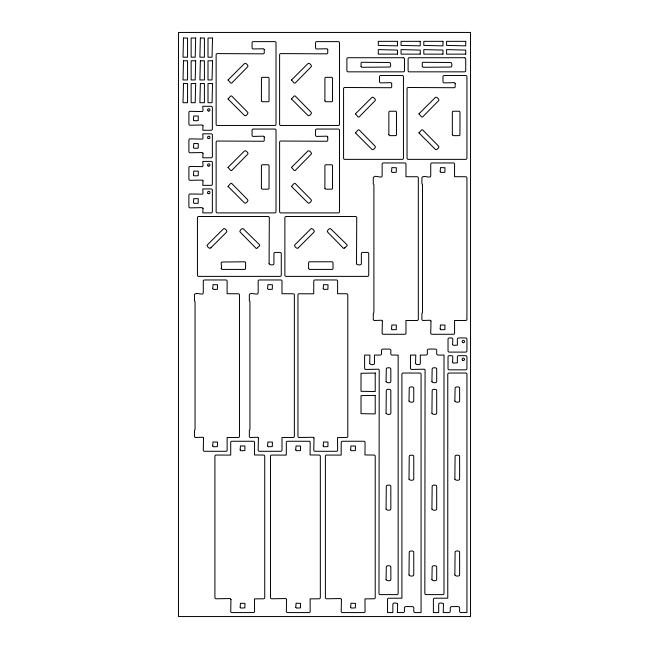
<?xml version="1.0" encoding="UTF-8"?>
<svg xmlns="http://www.w3.org/2000/svg" width="649" height="649" viewBox="0 0 649 649"><rect width="100%" height="100%" fill="white"/><g stroke="black" fill="none" stroke-linecap="round" stroke-linejoin="round"><path stroke-width="0.97" d="M228.018 167.442L230.719 170.492L231.685 170.525L247.374 154.527C249.751 153.716 245.144 149.124 244.17 151.266L228.026 167.385M228.018 98.997L244.17 115.173C245.071 117.485 249.622 112.845 247.374 111.969L231.685 95.971L230.719 96.003L228.026 98.94M228.018 80.005L230.719 83.064L231.685 83.096L247.374 67.098C249.703 66.247 245.022 61.574 244.17 63.886L228.018 80.005M228.018 186.433L244.17 202.61C245.071 204.914 249.614 200.281 247.374 199.405L231.636 183.375L230.719 183.44L228.026 186.377M291.498 98.997L307.65 115.173C308.543 117.485 313.102 112.845 310.855 111.969L295.165 95.971L294.2 96.003L291.506 98.94M291.498 80.005L294.2 83.064L295.165 83.096L310.855 67.098C313.183 66.247 308.494 61.574 307.65 63.886L291.498 80.005M291.498 186.433L307.65 202.61C308.551 204.914 313.094 200.281 310.855 199.405L295.117 183.375L294.2 183.44L291.506 186.377M291.498 167.442L294.2 170.492L295.165 170.525L310.855 154.527C313.232 153.716 308.616 149.124 307.65 151.266L291.506 167.385M355.457 113.9L358.159 116.958L359.124 116.99L374.814 100.993C377.15 100.06 372.348 95.549 371.609 97.723L355.465 113.843M355.457 132.899L371.609 149.075C372.502 151.379 377.061 146.747 374.814 145.863L359.124 129.865L358.207 129.865L355.457 132.899M418.938 132.899L435.081 149.075C435.982 151.379 440.549 146.747 438.294 145.863L422.604 129.865L421.68 129.865L418.938 132.899M418.938 113.9L421.639 116.958L422.604 116.99L438.294 100.993C440.655 100.092 435.844 95.549 435.09 97.723L418.938 113.843M193.483 119.943L194.148 120.763L198.188 120.6L198.27 116.033L193.735 115.993L193.483 119.943M193.483 147.493L194.148 148.313L198.188 148.15L198.31 143.624L193.824 143.47L193.491 147.428M193.483 175.035L194.148 175.863L198.188 175.701L198.343 171.214L193.775 171.044L193.491 174.979M193.483 202.585L194.148 203.405L198.188 203.242L198.27 198.675L193.735 198.635L193.483 202.585M203.015 125.768L202.78 130.254L211.168 130.254A1.201 1.201 0 0 0 212.361 129.054L212.361 107.499A1.201 1.201 0 0 0 211.168 106.298L202.78 106.298L203.015 110.784L202.407 111.539L190.084 111.328A1.201 1.201 0 0 0 188.891 112.528L188.891 124.024A1.201 1.201 0 0 0 190.084 125.225L202.237 124.989L203.015 125.768M203.015 153.318L202.78 157.804L211.168 157.804A1.201 1.201 0 0 0 212.361 156.604L212.361 135.049A1.201 1.201 0 0 0 211.168 133.848L202.78 133.848L203.007 138.391L202.407 139.089L190.084 138.878A1.201 1.201 0 0 0 188.891 140.079L188.891 151.574A1.201 1.201 0 0 0 190.084 152.775L202.237 152.539L203.015 153.318M203.015 180.86L202.78 185.346L211.168 185.346A1.201 1.201 0 0 0 212.361 184.154L212.361 162.591A1.201 1.201 0 0 0 211.168 161.398L202.78 161.398L203.015 165.884L202.407 166.639L190.084 166.428A1.201 1.201 0 0 0 188.891 167.62L188.891 179.124A1.201 1.201 0 0 0 190.084 180.317L202.237 180.089L203.015 180.86M203.015 208.41L202.78 212.896L211.168 212.896A1.201 1.201 0 0 0 212.361 211.696L212.361 190.141A1.201 1.201 0 0 0 211.168 188.94L202.78 188.94L203.007 193.483L202.407 194.181L190.084 193.97A1.201 1.201 0 0 0 188.891 195.171L188.891 206.666A1.201 1.201 0 0 0 190.084 207.867L202.237 207.631L203.015 208.41M203.526 438.034L203.291 450.09A1.201 1.201 0 0 0 204.492 451.29L225.941 451.29A1.201 1.201 0 0 0 227.142 450.09L227.118 437.515L238.28 437.491A1.201 1.201 0 0 0 239.481 436.298L239.481 294.962A1.201 1.201 0 0 0 238.28 293.77L227.077 293.705L227.142 281.163A1.201 1.201 0 0 0 225.941 279.97L204.492 279.97A1.201 1.201 0 0 0 203.291 281.163L203.291 292.65C204.184 296.017 196.185 292.293 195.657 293.77A1.201 1.201 0 0 0 194.457 294.962L194.457 300.949A1.201 1.201 0 0 1 195.057 301.988L195.057 429.265A1.201 1.201 0 0 1 194.457 430.303L194.457 436.298A1.201 1.201 0 0 0 195.657 437.491L202.804 437.264L203.526 438.034M212.718 288.635L213.375 289.454L217.415 289.292L217.537 284.765L213.059 284.611L212.726 288.57M212.718 445.96L213.375 446.78L217.415 446.617L217.537 442.091L212.969 442.001L212.718 445.96M221.171 268.589L221.942 269.424L244.811 269.424L245.565 268.816L245.59 262.545L245.038 261.807L222.518 262.001C219.419 261.279 222.769 267.664 221.171 268.589M230.963 599.327L230.728 611.382A1.201 1.201 0 0 0 231.928 612.575L253.378 612.575A1.201 1.201 0 0 0 254.578 611.382L254.481 598.889L263.535 598.784A1.201 1.201 0 0 0 264.727 597.583L264.727 456.255A1.201 1.201 0 0 0 263.535 455.054L254.481 454.949L254.578 442.456A1.201 1.201 0 0 0 253.378 441.255L231.928 441.255A1.201 1.201 0 0 0 230.728 442.456L230.711 455.079L216.101 455.054A1.201 1.201 0 0 0 214.908 456.255L214.908 597.583A1.201 1.201 0 0 0 216.101 598.784L230.184 598.548L230.963 599.327M240.154 449.919L240.82 450.747L244.86 450.584L244.941 446.009L240.454 445.928L240.154 449.919M240.154 607.245L240.82 608.072L244.86 607.902L244.981 603.375L240.454 603.254L240.162 607.188M261.409 100.911L262.188 101.739L268.345 101.739L269.027 101.195L269.059 78.099L268.459 77.345L262.131 77.328L261.45 77.872L261.417 100.846M261.409 188.34L262.188 189.175L268.345 189.175L269.027 188.624L269.059 165.536L268.459 164.781L262.131 164.757L261.433 165.365L261.417 188.283M264.273 49.527L264.248 53.226L263.551 53.835L217.326 53.599A1.201 1.201 0 0 0 216.133 54.8L216.133 124.267A1.201 1.201 0 0 0 217.326 125.468L274.819 125.468A1.201 1.201 0 0 0 276.012 124.267L276.012 42.826A1.201 1.201 0 0 0 274.819 41.625L253.256 41.625A1.201 1.201 0 0 0 252.063 42.826L252.063 47.783A1.201 1.201 0 0 0 253.256 48.975L263.494 48.748L264.273 49.527M258.399 438.034L258.172 450.09A1.201 1.201 0 0 0 259.365 451.29L280.822 451.29A1.201 1.201 0 0 0 282.015 450.09L281.999 437.515L293.161 437.491A1.201 1.201 0 0 0 294.362 436.298L294.362 294.962A1.201 1.201 0 0 0 293.161 293.77L281.958 293.705L282.015 281.163A1.201 1.201 0 0 0 280.822 279.97L259.365 279.97A1.201 1.201 0 0 0 258.172 281.163L258.172 292.65C259.024 296.001 251.122 292.31 250.538 293.77A1.201 1.201 0 0 0 249.338 294.962L249.338 300.949A1.201 1.201 0 0 1 249.938 301.988L249.938 429.265A1.201 1.201 0 0 1 249.338 430.303L249.338 436.298A1.201 1.201 0 0 0 250.538 437.491L257.685 437.264L258.399 438.034M264.273 136.955L264.257 140.606L263.551 141.263L217.326 141.036A1.201 1.201 0 0 0 216.133 142.228L216.133 211.696A1.201 1.201 0 0 0 217.326 212.896L274.819 212.896A1.201 1.201 0 0 0 276.012 211.696L276.012 130.254A1.201 1.201 0 0 0 274.819 129.054L253.256 129.054A1.201 1.201 0 0 0 252.063 130.254L252.063 135.211A1.201 1.201 0 0 0 253.256 136.412L263.494 136.176L264.273 136.955M267.599 288.635L268.256 289.454L272.296 289.292L272.418 284.765L267.94 284.611L267.599 288.57M269.075 263.794C269.627 265.376 274.722 265.441 273.935 263.283L273.935 253.621A1.201 1.201 0 0 1 275.127 252.42L280.084 252.42A1.201 1.201 0 0 1 281.285 253.621L281.285 275.176A1.201 1.201 0 0 1 280.084 276.377L198.643 276.377A1.201 1.201 0 0 1 197.442 275.176L197.442 217.691A1.201 1.201 0 0 1 198.643 216.49L268.11 216.49A1.201 1.201 0 0 1 269.311 217.691L269.084 263.737M267.599 445.96L268.256 446.78L272.296 446.617L272.418 442.091L267.85 442.001L267.599 445.96M286.574 599.327L286.339 611.382A1.201 1.201 0 0 0 287.539 612.575L308.989 612.575A1.201 1.201 0 0 0 310.181 611.382L310.092 598.889L319.138 598.784A1.201 1.201 0 0 0 320.338 597.583L320.338 456.255A1.201 1.201 0 0 0 319.138 455.054L310.092 454.949L310.181 442.456A1.201 1.201 0 0 0 308.989 441.255L287.539 441.255A1.201 1.201 0 0 0 286.339 442.456L286.274 455.111L271.712 455.054A1.201 1.201 0 0 0 270.511 456.255L270.511 597.583A1.201 1.201 0 0 0 271.712 598.784L285.795 598.548L286.574 599.327M295.766 449.919L296.423 450.747L300.463 450.584L300.584 446.05L296.017 445.968L295.766 449.919M295.766 607.245L296.423 608.072L300.463 607.902L300.584 603.375L296.106 603.221L295.766 607.188M308.599 268.589L309.378 269.424L332.41 269.4L333.018 268.702L332.994 262.374L332.239 261.774L309.208 261.79L308.599 262.488L308.599 268.589M314.011 438.034L313.775 450.09A1.201 1.201 0 0 0 314.976 451.29L336.425 451.29A1.201 1.201 0 0 0 337.626 450.09L337.529 437.604L346.582 437.491A1.201 1.201 0 0 0 347.775 436.298L347.775 294.962A1.201 1.201 0 0 0 346.582 293.77L337.569 293.705L337.626 281.163A1.201 1.201 0 0 0 336.425 279.97L314.976 279.97A1.201 1.201 0 0 0 313.775 281.163L313.71 293.827L299.148 293.77A1.201 1.201 0 0 0 297.948 294.962L297.948 436.298A1.201 1.201 0 0 0 299.148 437.491L313.232 437.264L314.011 438.034M324.889 100.911L325.668 101.739L331.817 101.739L332.499 101.195L332.539 78.099L331.931 77.345L325.668 77.32L324.922 77.872L324.898 100.846M324.889 188.34L325.668 189.175L331.817 189.175L332.499 188.624L332.539 165.536L331.931 164.781L325.668 164.757L324.914 165.365L324.898 188.283M327.753 49.527L327.729 53.226L327.031 53.835L280.806 53.599A1.201 1.201 0 0 0 279.605 54.8L279.605 124.267A1.201 1.201 0 0 0 280.806 125.468L338.299 125.468A1.201 1.201 0 0 0 339.492 124.267L339.492 42.826A1.201 1.201 0 0 0 338.299 41.625L316.736 41.625A1.201 1.201 0 0 0 315.536 42.826L315.536 47.783A1.201 1.201 0 0 0 316.736 48.975L326.974 48.748L327.753 49.527M323.202 288.635L323.867 289.454L327.907 289.292L328.029 284.765L323.502 284.643L323.21 288.57M327.753 136.955L327.737 140.606L327.031 141.263L280.806 141.036A1.201 1.201 0 0 0 279.605 142.228L279.605 211.696A1.201 1.201 0 0 0 280.806 212.896L338.299 212.896A1.201 1.201 0 0 0 339.492 211.696L339.492 130.254A1.201 1.201 0 0 0 338.299 129.054L316.736 129.054A1.201 1.201 0 0 0 315.536 130.254L315.536 135.211A1.201 1.201 0 0 0 316.736 136.412L326.974 136.176L327.753 136.955M323.202 445.96L323.867 446.78L327.907 446.617L327.988 442.042L323.502 441.969L323.202 445.96M341.447 599.327L341.22 611.382A1.201 1.201 0 0 0 342.412 612.575L363.87 612.575A1.201 1.201 0 0 0 365.062 611.382L364.973 598.889L374.019 598.784A1.201 1.201 0 0 0 375.219 597.583L375.219 456.255A1.201 1.201 0 0 0 374.019 455.054L364.973 454.949L365.062 442.456A1.201 1.201 0 0 0 363.87 441.255L342.412 441.255A1.201 1.201 0 0 0 341.22 442.456L341.155 455.111L326.585 455.054A1.201 1.201 0 0 0 325.392 456.255L325.392 597.583A1.201 1.201 0 0 0 326.585 598.784L340.676 598.548L341.447 599.327M350.647 449.919L351.304 450.747L355.344 450.584L355.465 446.05L350.898 445.968L350.647 449.919M356.512 263.794C357.055 265.376 362.15 265.441 361.363 263.283L361.363 253.621A1.201 1.201 0 0 1 362.564 252.42L367.521 252.42A1.201 1.201 0 0 1 368.721 253.621L368.721 275.176A1.201 1.201 0 0 1 367.521 276.377L286.079 276.377A1.201 1.201 0 0 1 284.879 275.176L284.879 217.691A1.201 1.201 0 0 1 286.079 216.49L355.547 216.49A1.201 1.201 0 0 1 356.739 217.691L356.512 263.737M350.647 607.245L351.304 608.072L355.344 607.902L355.465 603.375L350.987 603.221L350.647 607.188M361.047 66.449L361.826 67.285L389.011 67.05C391.347 68.104 391.16 61.525 389.011 62.515L361.761 62.288L361.055 62.945L361.055 66.393M369.687 363.537C370.222 365.095 375.138 365.2 374.489 363.067L374.449 355.076L380.03 355.076A1.525 1.525 0 0 0 381.555 353.494L381.442 350.671A1.517 1.517 0 0 1 382.959 349.089L389.376 349.089A1.525 1.525 0 0 1 390.893 350.671L390.779 353.494A1.525 1.525 0 0 0 392.304 355.076L398.145 355.076L398.145 593.421A1.201 1.201 0 0 1 396.945 594.614L380.176 594.614A1.201 1.201 0 0 1 378.984 593.421L379.211 369.93L378.497 369.216L365.809 369.443A1.201 1.201 0 0 1 364.608 368.251L364.608 355.076L369.914 355.076L369.687 363.537M382.366 321.02L382.131 333.075A1.201 1.201 0 0 0 383.332 334.276L404.781 334.276A1.201 1.201 0 0 0 405.982 333.075L405.958 320.492L417.12 320.476A1.201 1.201 0 0 0 418.321 319.276L418.321 177.948A1.201 1.201 0 0 0 417.12 176.747L405.958 176.731L405.982 164.148A1.201 1.201 0 0 0 404.781 162.956L383.332 162.956A1.201 1.201 0 0 0 382.131 164.148L382.131 175.636C383.015 179.035 374.984 175.052 374.497 176.747A1.201 1.201 0 0 0 373.297 177.948L373.297 183.935A1.201 1.201 0 0 1 373.897 184.973L373.897 312.25A1.201 1.201 0 0 1 373.297 313.289L373.297 319.276A1.201 1.201 0 0 0 374.497 320.476L381.644 320.249L382.366 321.02M388.848 134.805L389.627 135.641L395.776 135.633L396.466 135.089L396.498 111.993L395.898 111.239L389.627 111.222L388.873 111.823L388.856 134.749M386.066 381.653C386.601 383.218 391.623 383.275 390.828 381.133L390.828 369.37C391.842 367.042 385.003 367.196 386.293 369.37L386.066 381.653M391.712 83.421L391.696 87.071L390.933 87.729L344.765 87.493A1.201 1.201 0 0 0 343.564 88.694L343.564 158.161A1.201 1.201 0 0 0 344.765 159.362L402.258 159.362A1.201 1.201 0 0 0 403.451 158.161L403.451 76.72A1.201 1.201 0 0 0 402.258 75.519L380.695 75.519A1.201 1.201 0 0 0 379.503 76.72L379.503 81.677A1.201 1.201 0 0 0 380.695 82.877L390.933 82.642L391.712 83.421M386.066 413.291C386.609 414.849 391.509 414.962 390.868 412.821L390.828 390.925C391.98 388.694 385.246 388.646 386.293 390.925L386.066 413.291M391.558 171.612L392.215 172.439L396.255 172.277L396.377 167.75L391.85 167.629L391.566 171.555M386.066 509.108C386.601 510.682 391.623 510.739 390.828 508.597L390.828 486.742C392.101 484.592 385.271 484.414 386.293 486.742L386.066 509.108M386.066 579.646C386.609 581.196 391.517 581.309 390.868 579.168L390.828 567.364C392.101 565.214 385.271 565.028 386.293 567.364L386.066 579.646M391.558 328.938L392.215 329.765L396.255 329.603L396.344 325.027L391.85 324.954L391.558 328.938M397.61 604.057L397.375 612.583L402.964 612.583A1.525 1.525 0 0 0 404.481 611.001L404.368 608.178A1.525 1.525 0 0 1 405.893 606.596L412.302 606.596A1.525 1.525 0 0 1 413.827 608.178L413.713 611.001A1.525 1.517 0 0 0 415.23 612.583L421.071 612.583L421.071 374.238A1.201 1.201 0 0 0 419.879 373.037L403.11 373.037A1.201 1.201 0 0 0 401.909 374.238L401.909 598.208L388.735 598.208A1.201 1.201 0 0 0 387.534 599.408L387.534 612.583L392.848 612.583L392.848 604.633C392.069 602.507 396.961 602.556 397.61 604.057M408.992 401.082C409.527 402.648 414.557 402.704 413.762 400.563L413.762 388.532C414.833 386.228 408.034 386.366 409.227 388.532L409 401.017M408.992 479.165C409.543 480.812 414.679 480.649 413.762 478.654L413.762 456.799C414.808 454.56 408.172 454.584 409.227 456.799L409 479.108M408.992 574.99C409.527 576.555 414.557 576.612 413.762 574.47L413.762 552.615C414.8 550.352 408.18 550.368 409.227 552.615L409 574.925M415.538 363.537C416.082 365.095 420.99 365.2 420.349 363.059L420.309 355.068L425.89 355.068A1.525 1.525 0 0 0 427.415 353.486L427.302 350.663A1.517 1.517 0 0 1 428.819 349.081L435.236 349.081A1.525 1.525 0 0 1 436.753 350.663L436.639 353.486A1.525 1.525 0 0 0 438.156 355.068L444.005 355.068L444.005 593.413A1.201 1.201 0 0 1 442.805 594.614L426.036 594.614A1.201 1.201 0 0 1 424.844 593.413L425.071 369.93L424.292 369.208L411.661 369.443A1.201 1.201 0 0 1 410.468 368.243L410.468 355.068L415.774 355.068L415.538 363.537M422.264 66.449L423.043 67.285L450.228 67.05C452.564 68.096 452.361 61.55 450.228 62.515L422.986 62.288L422.272 62.945L422.272 66.393M430.977 321.02L430.741 333.075A1.201 1.201 0 0 0 431.942 334.276L453.391 334.276A1.201 1.201 0 0 0 454.592 333.075L454.568 320.492L465.731 320.476A1.201 1.201 0 0 0 466.931 319.276L466.931 177.948A1.201 1.201 0 0 0 465.731 176.747L454.535 176.69L454.592 164.148A1.201 1.201 0 0 0 453.391 162.956L431.942 162.956A1.201 1.201 0 0 0 430.741 164.148L430.741 175.636C431.642 179.002 423.643 175.271 423.107 176.747A1.201 1.201 0 0 0 421.915 177.948L421.915 183.935A1.201 1.201 0 0 1 422.507 184.973L422.507 312.25A1.201 1.201 0 0 1 421.915 313.289L421.915 319.276A1.201 1.201 0 0 0 423.107 320.476L430.255 320.249L430.977 321.02M431.926 381.644C432.453 383.218 437.483 383.267 436.688 381.125L436.688 369.362C437.864 367.131 430.993 367.164 432.153 369.362L431.926 381.644M431.926 413.291C432.453 414.857 437.483 414.914 436.688 412.772L436.688 390.925C437.742 388.702 431.106 388.727 432.153 390.925L431.926 413.291M431.926 509.108C432.453 510.674 437.483 510.731 436.688 508.589L436.688 486.742C437.783 484.47 431.066 484.503 432.153 486.742L431.926 509.051M431.926 579.638C432.445 581.212 437.491 581.261 436.688 579.119L436.688 567.356C437.783 565.092 431.066 565.125 432.153 567.356L431.926 579.638M440.168 171.612L440.833 172.439L444.873 172.277L444.995 167.75L440.509 167.588L440.176 171.555M440.168 328.938L440.833 329.765L444.873 329.603L444.995 325.076L440.42 324.987L440.168 328.938M452.329 134.805L453.107 135.641L459.257 135.633L459.938 135.089L459.979 111.993L459.37 111.239L453.107 111.222L452.345 111.823L452.337 134.749M443.47 604.057L443.235 612.575L448.824 612.575A1.525 1.525 0 0 0 450.341 610.993L450.228 608.17A1.525 1.525 0 0 1 451.745 606.588L458.162 606.588A1.525 1.525 0 0 1 459.679 608.17L459.565 610.993A1.525 1.525 0 0 0 461.09 612.575L466.931 612.575L466.931 374.238A1.201 1.201 0 0 0 465.731 373.037L448.97 373.037A1.201 1.201 0 0 0 447.769 374.238L447.769 598.208L434.595 598.208A1.201 1.201 0 0 0 433.394 599.4L433.394 612.575L438.7 612.575L438.7 604.633C437.929 602.499 442.821 602.548 443.47 604.057M455.184 83.421L455.176 87.071L454.414 87.729L408.245 87.493A1.201 1.201 0 0 0 407.045 88.694L407.045 158.161A1.201 1.201 0 0 0 408.245 159.362L465.731 159.362A1.201 1.201 0 0 0 466.931 158.161L466.931 76.72A1.201 1.201 0 0 0 465.731 75.519L444.176 75.519A1.201 1.201 0 0 0 442.975 76.72L442.975 81.677A1.201 1.201 0 0 0 444.176 82.877L454.414 82.642L455.184 83.421M452.588 344.546L453.302 345.382L457.375 345.13L457.35 339.159A1.201 1.201 0 0 1 458.551 337.959L465.731 337.959A1.201 1.201 0 0 1 466.931 339.159L466.931 350.898A1.201 1.201 0 0 1 465.731 352.099L449.222 352.099A1.201 1.201 0 0 1 448.029 350.898L448.029 339.159A1.201 1.201 0 0 1 449.222 337.959L451.623 337.959A1.201 1.201 0 0 1 452.815 339.159L452.588 344.546M452.588 362.272L453.302 363.107L457.375 362.856L457.35 356.885A1.201 1.201 0 0 1 458.551 355.684L465.731 355.684A1.201 1.201 0 0 1 466.931 356.885L466.931 368.624A1.201 1.201 0 0 1 465.731 369.825L449.222 369.825A1.201 1.201 0 0 1 448.029 368.624L448.029 356.885A1.201 1.201 0 0 1 449.222 355.684L451.623 355.684A1.201 1.201 0 0 1 452.815 356.885L452.588 362.215M454.852 401.074C455.379 402.648 460.417 402.696 459.614 400.555L459.614 388.524C460.814 386.342 454.008 386.252 455.087 388.524L454.86 401.017M454.852 479.165C455.379 480.739 460.417 480.787 459.614 478.646L459.614 456.799C460.66 454.56 454.049 454.576 455.087 456.799L454.86 479.108M454.852 574.982C455.379 576.555 460.417 576.604 459.614 574.462L459.614 552.615C460.693 550.336 454.016 550.36 455.087 552.615L454.86 574.925M183.497 38.031L183.018 57.193L187.553 57.193L187.553 38.031L183.497 38.031M183.497 60.787L183.018 79.949L187.553 79.949L187.553 60.787L183.497 60.787M183.497 83.543L183.018 102.704L187.553 102.704L187.553 83.543L183.497 83.543M195.673 38.031L195.195 57.193L191.147 57.193L191.147 38.031L195.673 38.031M195.673 60.787L195.195 79.949L191.147 79.949L191.147 60.787L195.673 60.787M195.673 83.543L195.195 102.704L191.147 102.704L191.147 83.543L195.673 83.543M200.363 38.031L199.884 57.193L204.411 57.193L204.411 38.031L200.363 38.031M200.363 60.787L199.884 79.949L204.411 79.949L204.411 60.787L200.363 60.787M200.363 83.543L199.884 102.704L204.411 102.704L204.411 83.543L200.363 83.543M212.531 38.031L212.053 57.193L208.004 57.193L208.004 38.031L212.531 38.031M212.531 60.787L212.053 79.949L208.004 79.949L208.004 60.787L212.531 60.787M212.531 83.543L212.053 102.704L208.004 102.704L208.004 83.543L212.531 83.543M210.941 247.731C210.073 250.068 205.417 245.371 207.729 244.527L223.086 229.17C223.978 226.899 228.489 231.377 226.355 232.374L210.941 247.731M257.393 247.731L256.972 248.437L256.095 248.348L240.454 232.383C238.191 231.498 242.775 226.866 243.667 229.17L259.665 244.86L259.632 245.825L257.393 247.731M298.37 247.731C297.518 250.076 292.829 245.379 295.165 244.527L310.522 229.17C311.406 226.899 315.941 231.377 313.783 232.374L298.37 247.731M344.83 247.731L344.294 248.486L343.491 248.307L327.891 232.383C325.644 231.498 330.195 226.866 331.095 229.17L347.101 244.86L347.061 245.825L344.83 247.731M375.219 373.037L361.014 373.272L361.014 391.298L375.219 391.542L375.219 373.037M375.219 395.395L361.014 395.63L361.014 413.656L375.219 413.9L375.219 395.395M470.525 32.45L178.475 32.45L178.475 616.55L470.525 616.55L470.525 32.45M397.464 41.341L378.302 41.341L378.302 45.398L397.464 45.876L397.464 41.341M420.219 41.341L401.058 41.341L401.058 45.398L420.219 45.876L420.219 41.341M442.975 41.341L423.813 41.341L423.813 45.398L442.975 45.876L442.975 41.341M465.731 41.341L446.569 41.341L446.569 45.398L465.731 45.876L465.731 41.341M397.464 54.135L378.302 54.135L378.302 49.608L397.464 50.087L397.464 54.135M420.219 54.135L401.058 54.135L401.058 49.608L420.219 50.087L420.219 54.135M442.975 54.135L423.813 54.135L423.813 49.608L442.975 50.087L442.975 54.135M465.731 54.135L446.569 54.135L446.569 49.608L465.731 50.087L465.731 54.135M403.321 57.729L348.091 57.729A1.201 1.201 0 0 0 346.891 58.921L346.891 70.644A1.201 1.201 0 0 0 348.091 71.844L403.321 71.844A1.201 1.201 0 0 0 404.514 70.644L404.514 58.921A1.201 1.201 0 0 0 403.321 57.729M464.538 57.729L409.308 57.729A1.201 1.201 0 0 0 408.107 58.921L408.107 70.644A1.201 1.201 0 0 0 409.308 71.844L464.538 71.844A1.201 1.201 0 0 0 465.731 70.644L465.731 58.921A1.201 1.201 0 0 0 464.538 57.729M462.664 360.276A1.201 1.201 0 0 0 464.53 359.368A1.201 1.201 0 0 0 462.818 358.207A1.201 1.201 0 0 0 462.664 360.276M462.737 342.591A1.201 1.201 0 0 0 464.538 341.552A1.201 1.201 0 0 0 462.737 340.522A1.201 1.201 0 0 0 462.737 342.591M208.175 110.93A1.201 1.201 0 0 0 209.968 109.892A1.201 1.201 0 0 0 208.175 108.854A1.201 1.201 0 0 0 208.175 110.93M208.175 138.48A1.201 1.201 0 0 0 209.968 137.442A1.201 1.201 0 0 0 208.175 136.404A1.201 1.201 0 0 0 208.175 138.48M208.102 165.982A1.201 1.201 0 0 0 209.968 165.073A1.201 1.201 0 0 0 208.248 163.913A1.201 1.201 0 0 0 208.102 165.982M208.102 193.532A1.201 1.201 0 0 0 209.968 192.623A1.201 1.201 0 0 0 208.248 191.455A1.201 1.201 0 0 0 208.102 193.532"/></g></svg>
